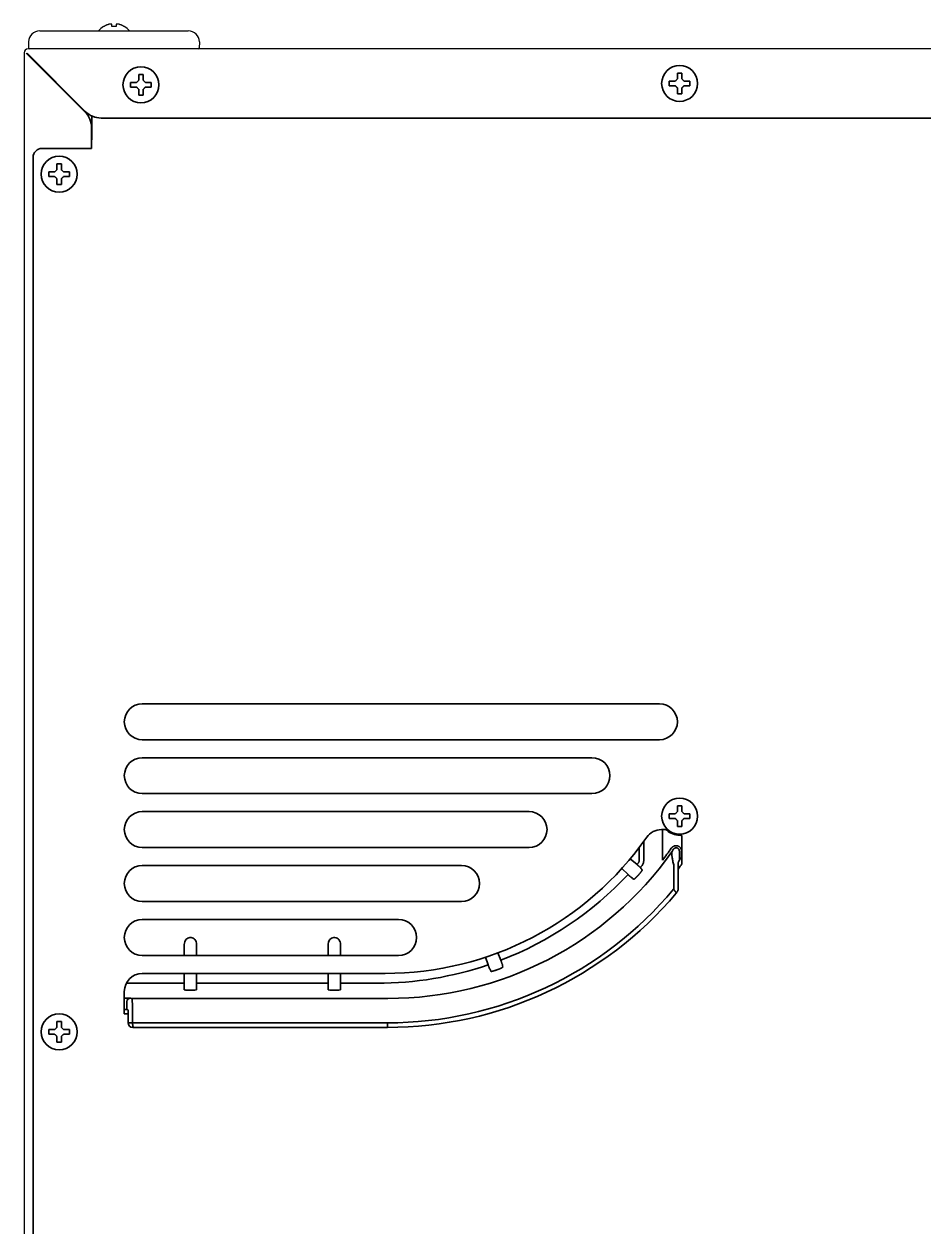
# Model space of a CAD drawing. Header units: millimetres. Extents: x 13025 to 18152, y 3757 to 7714.
# Drawn here: x 13025.5 to 13225.6, y 6281.6 to 6549.2 of the extents above; entities that cross this region are included whole.
import ezdxf

# ---------------------------------------------------------------- set-up
doc = ezdxf.new("R2010")
doc.units = ezdxf.units.MM
doc.header["$LTSCALE"] = 346.5
doc.layers.get('0').update_dxf_attribs({"linetype": 'CONTINUOUS'})
doc.layers.add('1', color=7, linetype='CONTINUOUS', true_color=0xffffff)
doc.layers.add('GEOM', color=7, linetype='CONTINUOUS')

msp = doc.modelspace()

# ---------------------------------------------------------------- linework, layer by layer
at = {"color": 7, "linetype": 'Continuous'}
for p, q in [((13043.16, 6548.64), (13043.16, 6548.68)), ((13044.96, 6548.64), (13044.96, 6549.19)), ((13045.96, 6549.19), (13045.96, 6548.64)), ((13047.76, 6548.68), (13047.76, 6548.64)), ((13026.46, 6545.24), (13026.48, 6543.94)), ((13064.46, 6545.2), (13064.44, 6543.94))]:
    msp.add_line(p, q, dxfattribs=at)
for centre, radius, start, end in [((13045.66, 6544.58), 4.8, 121.3727, 139.1838), ((13045.65, 6544.59), 4.75, 118.9687, 121.5341), ((13045.65, 6544.59), 4.75, 118.0074, 118.9684), ((13045.65, 6544.6), 4.75, 116.6813, 118.0074), ((13045.64, 6544.6), 4.74, 115.5402, 116.6812), ((13045.64, 6544.6), 4.74, 114.5722, 115.5402), ((13045.64, 6544.61), 4.73, 113.3175, 114.5722), ((13045.64, 6544.61), 4.73, 112.5474, 113.3174), ((13045.64, 6544.62), 4.72, 111.0025, 112.5476), ((13045.63, 6544.63), 4.72, 110.5181, 111.0023), ((13045.63, 6544.64), 4.7, 108.4656, 110.5187), ((13045.62, 6544.65), 4.68, 107.3773, 108.465), ((13045.62, 6544.67), 4.67, 106.3949, 107.3772), ((13045.61, 6544.7), 4.64, 104.3176, 106.3964), ((13044.72, 6547.2), 2.01, 95.2585, 97.2741), ((13044.71, 6547.22), 1.98, 94.6009, 95.2558), ((13044.71, 6547.24), 1.97, 93.2167, 94.6016), ((13044.71, 6547.25), 1.96, 92.3765, 93.2159), ((13044.71, 6547.25), 1.95, 91.1545, 92.3767), ((13044.71, 6547.26), 1.95, 89.0741, 91.1541), ((13044.71, 6547.26), 1.95, 88.0037, 89.0738), ((13044.71, 6547.25), 1.96, 86.9771, 88.0037), ((13044.71, 6547.24), 1.97, 85.714, 86.9766), ((13044.71, 6547.23), 1.98, 84.8627, 85.7144), ((13044.71, 6547.2), 2.01, 82.7256, 84.8598), ((13045.46, 6544.88), 3.8, 82.4351, 97.5649), ((13046.22, 6547.2), 2.01, 95.1401, 97.2744), ((13046.21, 6547.23), 1.98, 94.2856, 95.1372), ((13046.21, 6547.24), 1.97, 93.0233, 94.286), ((13046.21, 6547.25), 1.96, 91.9964, 93.0228), ((13046.21, 6547.26), 1.95, 90.9261, 91.9964), ((13046.21, 6547.26), 1.95, 88.8459, 90.9258), ((13046.21, 6547.25), 1.96, 87.6234, 88.8455), ((13046.21, 6547.25), 1.96, 86.7841, 87.6235), ((13046.21, 6547.24), 1.97, 85.3984, 86.7833), ((13046.21, 6547.22), 1.98, 84.7442, 85.3991), ((13046.21, 6547.2), 2.01, 82.7259, 84.7415), ((13045.32, 6544.7), 4.64, 73.6036, 75.6824), ((13045.31, 6544.67), 4.67, 72.6228, 73.6051), ((13045.3, 6544.65), 4.68, 71.535, 72.6227), ((13045.3, 6544.64), 4.7, 69.4813, 71.5344), ((13045.29, 6544.63), 4.72, 68.9977, 69.4819), ((13045.29, 6544.62), 4.72, 67.4524, 68.9975), ((13045.29, 6544.61), 4.73, 66.6826, 67.4526), ((13045.28, 6544.61), 4.73, 65.4278, 66.6825), ((13045.28, 6544.6), 4.74, 64.4598, 65.4278), ((13045.28, 6544.6), 4.74, 63.3188, 64.4598), ((13045.28, 6544.6), 4.75, 61.9926, 63.3187), ((13045.28, 6544.59), 4.75, 61.0316, 61.9926), ((13045.28, 6544.59), 4.75, 58.4659, 61.0313), ((13045.26, 6544.58), 4.8, 40.8162, 58.6273), ((13026.73, 6543.95), 0.25, 181, 270), ((13064.19, 6543.95), 0.25, 270, 359)]:
    msp.add_arc(centre, radius, start, end, dxfattribs=at)
at = {"layer": '1', "color": 7, "linetype": 'Continuous', "lineweight": 35}
for p, q in [((13025.9, 6542.76), (13039, 6529.66)), ((13039.08, 6529.76), (13026.12, 6542.73)), ((13049.16, 6535.7), (13049.16, 6536.2)), ((13049.16, 6535.2), (13049.16, 6535.7)), ((13053.76, 6536.2), (13053.76, 6535.7)), ((13053.76, 6535.7), (13053.76, 6535.2)), ((13168.96, 6536), (13168.96, 6536.5)), ((13168.96, 6535.5), (13168.96, 6536)), ((13173.56, 6536.5), (13173.56, 6536)), ((13173.56, 6536), (13173.56, 6535.5)), ((13040.56, 6528.74), (13040.56, 6523.62)), ((13042.62, 6528.3), (13808.31, 6528.3)), ((13040.46, 6526.13), (13040.46, 6521.54)), ((13027.46, 5769.2), (13027.46, 6519.54)), ((13029.46, 6521.54), (13040.46, 6521.54)), ((13030.96, 6515.8), (13030.96, 6516.3)), ((13035.56, 6516.3), (13035.56, 6515.8)), ((13030.96, 6515.3), (13030.96, 6515.8)), ((13035.56, 6515.8), (13035.56, 6515.3)), ((13051.76, 6398), (13166.76, 6398)), ((13166.76, 6390), (13051.76, 6390)), ((13051.76, 6386), (13151.76, 6386)), ((13151.76, 6378), (13051.76, 6378)), ((13051.76, 6374), (13137.76, 6374)), ((13168.96, 6373), (13168.96, 6373.5)), ((13168.96, 6372.5), (13168.96, 6373)), ((13173.56, 6373.5), (13173.56, 6373)), ((13173.56, 6373), (13173.56, 6372.5)), ((13167.21, 6370), (13168.05, 6370)), ((13167.47, 6370), (13167.47, 6363.2)), ((13163.27, 6367.36), (13163.27, 6363.16)), ((13171.26, 6368.75), (13171.51, 6368.75)), ((13171.76, 6368.5), (13171.76, 6362.68)), ((13137.76, 6366), (13051.76, 6366)), ((13162.28, 6363.16), (13162.28, 6366.02)), ((13171.19, 6363.18), (13171.19, 6365.18)), ((13171.68, 6365.18), (13171.68, 6363.9)), ((13051.76, 6362), (13122.76, 6362)), ((13159.79, 6360), (13158.37, 6361.32)), ((13160.28, 6363.52), (13161.78, 6362.21)), ((13169.93, 6356.75), (13169.93, 6362.18)), ((13170.91, 6361.86), (13170.91, 6356.74)), ((13122.76, 6354), (13051.76, 6354)), ((13051.76, 6350), (13108.76, 6350)), ((13062.34, 6345.96), (13062.59, 6345.96)), ((13094.34, 6345.96), (13094.59, 6345.96)), ((13061.09, 6342), (13061.09, 6344.44)), ((13063.84, 6344.44), (13063.84, 6342)), ((13093.09, 6342), (13093.09, 6344.44)), ((13095.84, 6344.44), (13095.84, 6342)), ((13130.85, 6342.58), (13131.48, 6340.93)), ((13108.76, 6342), (13051.76, 6342)), ((13128.68, 6339.92), (13128.1, 6341.6)), ((13051.76, 6338), (13105.76, 6338)), ((13061.09, 6335.82), (13061.09, 6338)), ((13063.84, 6338), (13063.84, 6335.82)), ((13093.09, 6335.82), (13093.09, 6338)), ((13095.84, 6338), (13095.84, 6335.82)), ((13048.2, 6335.82), (13061.09, 6335.82)), ((13061.09, 6334.82), (13061.09, 6335.82)), ((13061.09, 6334.36), (13061.09, 6334.82)), ((13062.59, 6334.28), (13062.34, 6334.28)), ((13063.84, 6335.82), (13093.09, 6335.82)), ((13063.84, 6335.82), (13063.84, 6334.82)), ((13063.84, 6334.82), (13063.84, 6334.36)), ((13093.09, 6334.82), (13093.09, 6335.82)), ((13093.09, 6334.36), (13093.09, 6334.82)), ((13094.59, 6334.28), (13094.34, 6334.28)), ((13095.84, 6335.82), (13103.98, 6335.82)), ((13095.84, 6335.82), (13095.84, 6334.82)), ((13095.84, 6334.82), (13095.84, 6334.36)), ((13047.76, 6329), (13047.76, 6334)), ((13048.11, 6332.5), (13047.76, 6332.5)), ((13048.34, 6331.74), (13048.34, 6329.98)), ((13049.1, 6332.48), (13049.38, 6332.43)), ((13049.38, 6332.43), (13106.38, 6332.43)), ((13047.76, 6330), (13047.84, 6330)), ((13048.61, 6329), (13047.76, 6329)), ((13048.53, 6329.94), (13048.34, 6329.98)), ((13048.61, 6327), (13048.61, 6329.44)), ((13049.6, 6330.43), (13049.6, 6327)), ((13048.61, 6327), (13048.86, 6327)), ((13049.6, 6327), (13106.26, 6327)), ((13106.26, 6326), (13106.26, 6327)), ((13030.96, 6325), (13030.96, 6325.5)), ((13030.96, 6324.5), (13030.96, 6325)), ((13035.56, 6325.5), (13035.56, 6325)), ((13035.56, 6325), (13035.56, 6324.5)), ((13049.81, 6326), (13049.63, 6326)), ((13049.81, 6326), (13106.26, 6326))]:
    msp.add_line(p, q, dxfattribs=at)
for centre in [(13051.46, 6535.7), (13171.26, 6536), (13033.26, 6515.8), (13171.26, 6373), (13033.26, 6325)]:
    msp.add_circle(centre, 4, dxfattribs=at)
for centre, radius, start, end in [((13035.46, 6526.13), 5, 0, 45), ((13042.62, 6533.3), 5, 225, 270), ((13029.46, 6519.54), 2, 90, 180), ((13051.76, 6394), 4, 90, 270), ((13166.76, 6394), 4, 270, 90), ((13051.76, 6382), 4, 90, 270), ((13151.76, 6382), 4, 270, 90), ((13051.76, 6370), 4, 90, 270), ((13137.76, 6370), 4, 270, 90), ((13167.21, 6366), 4, 90, 145.017), ((13168.05, 6369.5), 0.5, 47.4631, 90), ((13171.26, 6373), 4.25, 227.4631, 270), ((13105.76, 6409), 71, 270, 325.017), ((13171.51, 6368.5), 0.25, 0, 90), ((13051.76, 6358), 4, 90, 270), ((13122.76, 6358), 4, 270, 90), ((13106.76, 6409), 80, 323.306, 324.1083), ((13170.76, 6362.68), 1, 324.1083, 0), ((13106.26, 6410), 83, 270, 320.0899), ((13106.26, 6410), 84, 270, 319.8719), ((13051.76, 6346), 4, 90, 270), ((13108.76, 6346), 4, 270, 90), ((13051.76, 6334), 4, 90, 180)]:
    msp.add_arc(centre, radius, start, end, dxfattribs=at)
for centre, major_axis, ratio, start_param, end_param in [((13106.28, 6409.98), (-54.87, 54.87), 0.99872, 2.356803, 3.30918), ((13106.23, 6410.03), (54.51, -54.51), 0.998783, 0.132802, 0.175187), ((13116.84, 6399.42), (27.28, 75.72), 0.773407, 4.531101, 4.538701), ((13103.89, 6412.37), (54.16, -54.16), 0.998783, 0.071515, 0.076675), ((13103.85, 6412.4), (-55.83, 53.96), 0.998461, 3.195922, 3.20122), ((13116.95, 6399.31), (28.18, 78.14), 0.775614, 4.518671, 4.523671), ((13103.89, 6412.37), (54.16, -54.16), 0.998783, 5.865891, 6.315815), ((13095.59, 6420.04), (-309.54, 193.44), 0.048164, 1.812128, 1.81402), ((13100.5, 6415.78), (-60.21, 57.37), 0.930191, 3.16661, 3.169653), ((13106.12, 6410.12), (-64.46, 54.15), 0.998895, 3.139796, 3.143104), ((13062.34, 6344.44), (0, 1.53), 0.819152, 0, 1.570796), ((13062.59, 6344.44), (0, -1.53), 0.819152, 1.570796, 3.141593), ((13094.34, 6344.44), (0, 1.53), 0.819152, 0, 1.570796), ((13094.59, 6344.44), (0, -1.53), 0.819152, 1.570796, 3.141593), ((13103.89, 6412.37), (54.16, -54.16), 0.998783, 5.498396, 5.826987), ((13104.31, 6412.01), (-29.12, 137.48), 0.101652, 4.134488, 4.139698), ((13102.22, 6414.97), (-164.41, 272.84), 0.052725, 1.821146, 1.823107), ((13100.43, 6415.65), (-45.69, 69.1), 0.930532, 2.915668, 2.91871), ((13062.34, 6334.36), (-1.25, 0), 0.064078, 0, 1.570796), ((13062.59, 6334.36), (-1.25, 0), 0.064078, 1.570796, 3.141593), ((13094.34, 6334.36), (-1.25, 0), 0.064078, 0, 1.570796), ((13094.59, 6334.36), (-1.25, 0), 0.064078, 1.570796, 3.141593), ((13049.11, 6331.73), (-0.763, 0.151), 0.964109, 4.910957, 6.475693), ((13049.38, 6330.43), (0, 2), 0.110204, 4.712389, 6.248279), ((13047.84, 6329.98), (-0.5, 0), 0.034921, 3.316126, 4.712389), ((13048.53, 6329.44), (0, 0.5), 0.176327, 4.712389, 6.248279), ((13049.63, 6327), (-1.02, 0), 0.984808, 0, 1.570796)]:
    msp.add_ellipse(centre, major_axis=major_axis, ratio=ratio, start_param=start_param, end_param=end_param, dxfattribs=at)
for points, knots in [([(13050.96, 6536.7), (13050.96, 6536.81), (13050.96, 6536.93), (13050.96, 6537.15), (13050.96, 6537.26), (13050.96, 6537.48), (13050.96, 6537.58), (13050.96, 6537.74), (13050.96, 6537.79), (13050.96, 6537.9), (13050.96, 6537.95), (13050.96, 6538)], [0, 0, 0, 0, 0.25, 0.25, 0.5, 0.5, 0.75, 0.75, 0.875, 0.875, 1, 1, 1, 1]), ([(13051.96, 6538), (13051.96, 6537.79), (13051.96, 6537.58), (13051.96, 6537.26), (13051.96, 6537.15), (13051.96, 6536.93), (13051.96, 6536.81), (13051.96, 6536.7)], [0, 0, 0, 0, 0.5, 0.5, 0.75, 0.75, 1, 1, 1, 1]), ([(13170.76, 6537), (13170.76, 6537.11), (13170.76, 6537.23), (13170.76, 6537.45), (13170.76, 6537.56), (13170.76, 6537.78), (13170.76, 6537.88), (13170.76, 6538.04), (13170.76, 6538.09), (13170.76, 6538.2), (13170.76, 6538.25), (13170.76, 6538.3)], [0, 0, 0, 0, 0.25, 0.25, 0.5, 0.5, 0.75, 0.75, 0.875, 0.875, 1, 1, 1, 1]), ([(13171.76, 6538.3), (13171.76, 6538.09), (13171.76, 6537.88), (13171.76, 6537.56), (13171.76, 6537.45), (13171.76, 6537.23), (13171.76, 6537.11), (13171.76, 6537)], [0, 0, 0, 0, 0.5, 0.5, 0.75, 0.75, 1, 1, 1, 1]), ([(13049.16, 6536.2), (13049.36, 6536.2), (13049.57, 6536.2), (13049.9, 6536.2), (13050.01, 6536.2), (13050.23, 6536.2), (13050.35, 6536.2), (13050.46, 6536.2)], [0, 0, 0, 0, 0.5, 0.5, 0.75, 0.75, 1, 1, 1, 1]), ([(13050.46, 6535.2), (13050.35, 6535.2), (13050.23, 6535.2), (13050.01, 6535.2), (13049.9, 6535.2), (13049.68, 6535.2), (13049.58, 6535.2), (13049.42, 6535.2), (13049.37, 6535.2), (13049.26, 6535.2), (13049.21, 6535.2), (13049.16, 6535.2)], [0, 0, 0, 0, 0.25, 0.25, 0.5, 0.5, 0.75, 0.75, 0.875, 0.875, 1, 1, 1, 1]), ([(13052.46, 6536.2), (13052.58, 6536.2), (13052.69, 6536.2), (13052.91, 6536.2), (13053.02, 6536.2), (13053.24, 6536.2), (13053.35, 6536.2), (13053.51, 6536.2), (13053.56, 6536.2), (13053.66, 6536.2), (13053.71, 6536.2), (13053.76, 6536.2)], [0, 0, 0, 0, 0.25, 0.25, 0.5, 0.5, 0.75, 0.75, 0.875, 0.875, 1, 1, 1, 1]), ([(13053.76, 6535.2), (13053.56, 6535.2), (13053.35, 6535.2), (13053.02, 6535.2), (13052.91, 6535.2), (13052.69, 6535.2), (13052.58, 6535.2), (13052.46, 6535.2)], [0, 0, 0, 0, 0.5, 0.5, 0.75, 0.75, 1, 1, 1, 1]), ([(13168.96, 6536.5), (13169.16, 6536.5), (13169.37, 6536.5), (13169.7, 6536.5), (13169.81, 6536.5), (13170.03, 6536.5), (13170.15, 6536.5), (13170.26, 6536.5)], [0, 0, 0, 0, 0.5, 0.5, 0.75, 0.75, 1, 1, 1, 1]), ([(13170.26, 6535.5), (13170.15, 6535.5), (13170.03, 6535.5), (13169.81, 6535.5), (13169.7, 6535.5), (13169.48, 6535.5), (13169.38, 6535.5), (13169.22, 6535.5), (13169.17, 6535.5), (13169.06, 6535.5), (13169.01, 6535.5), (13168.96, 6535.5)], [0, 0, 0, 0, 0.25, 0.25, 0.5, 0.5, 0.75, 0.75, 0.875, 0.875, 1, 1, 1, 1]), ([(13170.76, 6533.7), (13170.76, 6533.9), (13170.76, 6534.11), (13170.76, 6534.43), (13170.76, 6534.55), (13170.76, 6534.77), (13170.76, 6534.88), (13170.76, 6535)], [0, 0, 0, 0, 0.5, 0.5, 0.75, 0.75, 1, 1, 1, 1]), ([(13171.76, 6535), (13171.76, 6534.88), (13171.76, 6534.77), (13171.76, 6534.55), (13171.76, 6534.44), (13171.76, 6534.22), (13171.76, 6534.11), (13171.76, 6533.95), (13171.76, 6533.9), (13171.76, 6533.8), (13171.76, 6533.75), (13171.76, 6533.7)], [0, 0, 0, 0, 0.25, 0.25, 0.5, 0.5, 0.75, 0.75, 0.875, 0.875, 1, 1, 1, 1]), ([(13172.26, 6536.5), (13172.38, 6536.5), (13172.49, 6536.5), (13172.71, 6536.5), (13172.82, 6536.5), (13173.04, 6536.5), (13173.15, 6536.5), (13173.31, 6536.5), (13173.36, 6536.5), (13173.46, 6536.5), (13173.51, 6536.5), (13173.56, 6536.5)], [0, 0, 0, 0, 0.25, 0.25, 0.5, 0.5, 0.75, 0.75, 0.875, 0.875, 1, 1, 1, 1]), ([(13173.56, 6535.5), (13173.36, 6535.5), (13173.15, 6535.5), (13172.82, 6535.5), (13172.71, 6535.5), (13172.49, 6535.5), (13172.38, 6535.5), (13172.26, 6535.5)], [0, 0, 0, 0, 0.5, 0.5, 0.75, 0.75, 1, 1, 1, 1]), ([(13050.96, 6533.4), (13050.96, 6533.6), (13050.96, 6533.81), (13050.96, 6534.13), (13050.96, 6534.25), (13050.96, 6534.47), (13050.96, 6534.58), (13050.96, 6534.7)], [0, 0, 0, 0, 0.5, 0.5, 0.75, 0.75, 1, 1, 1, 1]), ([(13051.96, 6534.7), (13051.96, 6534.58), (13051.96, 6534.47), (13051.96, 6534.25), (13051.96, 6534.14), (13051.96, 6533.92), (13051.96, 6533.81), (13051.96, 6533.65), (13051.96, 6533.6), (13051.96, 6533.5), (13051.96, 6533.45), (13051.96, 6533.4)], [0, 0, 0, 0, 0.25, 0.25, 0.5, 0.5, 0.75, 0.75, 0.875, 0.875, 1, 1, 1, 1]), ([(13040.46, 6523.33), (13040.47, 6523.34), (13040.48, 6523.35), (13040.49, 6523.38), (13040.5, 6523.4), (13040.53, 6523.45), (13040.54, 6523.49), (13040.55, 6523.53), (13040.55, 6523.54), (13040.56, 6523.56), (13040.56, 6523.56), (13040.56, 6523.59), (13040.56, 6523.6), (13040.56, 6523.62)], [0, 0, 0, 0, 0.119483, 0.119483, 0.295586, 0.295586, 0.647793, 0.647793, 0.735845, 0.735845, 0.823897, 0.823897, 1, 1, 1, 1]), ([(13030.96, 6516.3), (13031.16, 6516.3), (13031.37, 6516.3), (13031.7, 6516.3), (13031.81, 6516.3), (13032.03, 6516.3), (13032.15, 6516.3), (13032.26, 6516.3)], [0, 0, 0, 0, 0.5, 0.5, 0.75, 0.75, 1, 1, 1, 1]), ([(13032.76, 6516.8), (13032.76, 6516.91), (13032.76, 6517.03), (13032.76, 6517.25), (13032.76, 6517.36), (13032.76, 6517.58), (13032.76, 6517.68), (13032.76, 6517.84), (13032.76, 6517.89), (13032.76, 6518), (13032.76, 6518.05), (13032.76, 6518.1)], [0, 0, 0, 0, 0.25, 0.25, 0.5, 0.5, 0.75, 0.75, 0.875, 0.875, 1, 1, 1, 1]), ([(13033.76, 6518.1), (13033.76, 6517.89), (13033.76, 6517.68), (13033.76, 6517.36), (13033.76, 6517.25), (13033.76, 6517.03), (13033.76, 6516.91), (13033.76, 6516.8)], [0, 0, 0, 0, 0.5, 0.5, 0.75, 0.75, 1, 1, 1, 1]), ([(13034.26, 6516.3), (13034.38, 6516.3), (13034.49, 6516.3), (13034.71, 6516.3), (13034.82, 6516.3), (13035.04, 6516.3), (13035.15, 6516.3), (13035.31, 6516.3), (13035.36, 6516.3), (13035.46, 6516.3), (13035.51, 6516.3), (13035.56, 6516.3)], [0, 0, 0, 0, 0.25, 0.25, 0.5, 0.5, 0.75, 0.75, 0.875, 0.875, 1, 1, 1, 1]), ([(13032.26, 6515.3), (13032.15, 6515.3), (13032.03, 6515.3), (13031.81, 6515.3), (13031.7, 6515.3), (13031.48, 6515.3), (13031.38, 6515.3), (13031.22, 6515.3), (13031.17, 6515.3), (13031.06, 6515.3), (13031.01, 6515.3), (13030.96, 6515.3)], [0, 0, 0, 0, 0.25, 0.25, 0.5, 0.5, 0.75, 0.75, 0.875, 0.875, 1, 1, 1, 1]), ([(13032.76, 6513.5), (13032.76, 6513.7), (13032.76, 6513.91), (13032.76, 6514.23), (13032.76, 6514.35), (13032.76, 6514.57), (13032.76, 6514.68), (13032.76, 6514.8)], [0, 0, 0, 0, 0.5, 0.5, 0.75, 0.75, 1, 1, 1, 1]), ([(13033.76, 6514.8), (13033.76, 6514.68), (13033.76, 6514.57), (13033.76, 6514.35), (13033.76, 6514.24), (13033.76, 6514.02), (13033.76, 6513.91), (13033.76, 6513.75), (13033.76, 6513.7), (13033.76, 6513.6), (13033.76, 6513.55), (13033.76, 6513.5)], [0, 0, 0, 0, 0.25, 0.25, 0.5, 0.5, 0.75, 0.75, 0.875, 0.875, 1, 1, 1, 1]), ([(13035.56, 6515.3), (13035.36, 6515.3), (13035.15, 6515.3), (13034.82, 6515.3), (13034.71, 6515.3), (13034.49, 6515.3), (13034.38, 6515.3), (13034.26, 6515.3)], [0, 0, 0, 0, 0.5, 0.5, 0.75, 0.75, 1, 1, 1, 1]), ([(13170.76, 6374), (13170.76, 6374.11), (13170.76, 6374.23), (13170.76, 6374.45), (13170.76, 6374.56), (13170.76, 6374.78), (13170.76, 6374.88), (13170.76, 6375.04), (13170.76, 6375.09), (13170.76, 6375.2), (13170.76, 6375.25), (13170.76, 6375.3)], [0, 0, 0, 0, 0.25, 0.25, 0.5, 0.5, 0.75, 0.75, 0.875, 0.875, 1, 1, 1, 1]), ([(13171.76, 6375.3), (13171.76, 6375.09), (13171.76, 6374.88), (13171.76, 6374.56), (13171.76, 6374.45), (13171.76, 6374.23), (13171.76, 6374.11), (13171.76, 6374)], [0, 0, 0, 0, 0.5, 0.5, 0.75, 0.75, 1, 1, 1, 1]), ([(13168.96, 6373.5), (13169.16, 6373.5), (13169.37, 6373.5), (13169.7, 6373.5), (13169.81, 6373.5), (13170.03, 6373.5), (13170.15, 6373.5), (13170.26, 6373.5)], [0, 0, 0, 0, 0.5, 0.5, 0.75, 0.75, 1, 1, 1, 1]), ([(13170.26, 6372.5), (13170.15, 6372.5), (13170.03, 6372.5), (13169.81, 6372.5), (13169.7, 6372.5), (13169.48, 6372.5), (13169.38, 6372.5), (13169.22, 6372.5), (13169.17, 6372.5), (13169.06, 6372.5), (13169.01, 6372.5), (13168.96, 6372.5)], [0, 0, 0, 0, 0.25, 0.25, 0.5, 0.5, 0.75, 0.75, 0.875, 0.875, 1, 1, 1, 1]), ([(13170.76, 6370.7), (13170.76, 6370.9), (13170.76, 6371.11), (13170.76, 6371.43), (13170.76, 6371.55), (13170.76, 6371.77), (13170.76, 6371.88), (13170.76, 6372)], [0, 0, 0, 0, 0.5, 0.5, 0.75, 0.75, 1, 1, 1, 1]), ([(13171.76, 6372), (13171.76, 6371.88), (13171.76, 6371.77), (13171.76, 6371.55), (13171.76, 6371.44), (13171.76, 6371.22), (13171.76, 6371.11), (13171.76, 6370.95), (13171.76, 6370.9), (13171.76, 6370.8), (13171.76, 6370.75), (13171.76, 6370.7)], [0, 0, 0, 0, 0.25, 0.25, 0.5, 0.5, 0.75, 0.75, 0.875, 0.875, 1, 1, 1, 1]), ([(13172.26, 6373.5), (13172.38, 6373.5), (13172.49, 6373.5), (13172.71, 6373.5), (13172.82, 6373.5), (13173.04, 6373.5), (13173.15, 6373.5), (13173.31, 6373.5), (13173.36, 6373.5), (13173.46, 6373.5), (13173.51, 6373.5), (13173.56, 6373.5)], [0, 0, 0, 0, 0.25, 0.25, 0.5, 0.5, 0.75, 0.75, 0.875, 0.875, 1, 1, 1, 1]), ([(13173.56, 6372.5), (13173.36, 6372.5), (13173.15, 6372.5), (13172.82, 6372.5), (13172.71, 6372.5), (13172.49, 6372.5), (13172.38, 6372.5), (13172.26, 6372.5)], [0, 0, 0, 0, 0.5, 0.5, 0.75, 0.75, 1, 1, 1, 1]), ([(13169.4, 6365.84), (13169.42, 6365.87), (13169.44, 6365.89), (13169.48, 6365.95), (13169.5, 6365.97), (13169.57, 6366.04), (13169.62, 6366.09), (13169.72, 6366.17), (13169.78, 6366.21), (13169.87, 6366.26), (13169.9, 6366.28), (13169.96, 6366.31), (13170.02, 6366.33), (13170.08, 6366.36), (13170.14, 6366.38), (13170.18, 6366.38), (13170.27, 6366.41), (13170.34, 6366.42), (13170.44, 6366.42), (13170.47, 6366.42), (13170.52, 6366.42), (13170.54, 6366.42), (13170.57, 6366.42), (13170.59, 6366.42), (13170.67, 6366.41), (13170.74, 6366.4), (13170.83, 6366.37), (13170.87, 6366.36), (13170.91, 6366.34), (13170.93, 6366.34), (13170.96, 6366.32), (13170.97, 6366.32), (13171.05, 6366.28), (13171.11, 6366.25), (13171.19, 6366.19), (13171.22, 6366.17), (13171.25, 6366.14), (13171.27, 6366.13), (13171.29, 6366.11), (13171.3, 6366.09), (13171.36, 6366.03), (13171.41, 6365.98), (13171.46, 6365.9), (13171.48, 6365.87), (13171.51, 6365.83), (13171.52, 6365.82), (13171.53, 6365.79), (13171.54, 6365.77), (13171.58, 6365.7), (13171.6, 6365.64), (13171.63, 6365.54), (13171.64, 6365.51), (13171.66, 6365.44), (13171.66, 6365.41), (13171.68, 6365.31), (13171.68, 6365.24), (13171.68, 6365.18)], [0, 0, 0, 0, 0.03125, 0.03125, 0.0625, 0.0625, 0.125, 0.125, 0.1875, 0.1875, 0.21875, 0.21875, 0.25, 0.28125, 0.28125, 0.3125, 0.3125, 0.375, 0.375, 0.40625, 0.40625, 0.421875, 0.421875, 0.4375, 0.4375, 0.5, 0.5, 0.53125, 0.53125, 0.546875, 0.546875, 0.5625, 0.5625, 0.625, 0.625, 0.65625, 0.65625, 0.671875, 0.671875, 0.6875, 0.6875, 0.75, 0.75, 0.78125, 0.78125, 0.796875, 0.796875, 0.8125, 0.8125, 0.875, 0.875, 0.90625, 0.90625, 0.9375, 0.9375, 1, 1, 1, 1]), ([(13169.93, 6362.18), (13169.89, 6362.33), (13169.86, 6362.48), (13169.79, 6362.78), (13169.76, 6362.92), (13169.73, 6363.11), (13169.72, 6363.14), (13169.7, 6363.22), (13169.7, 6363.25), (13169.68, 6363.36), (13169.66, 6363.43), (13169.63, 6363.64), (13169.61, 6363.78), (13169.58, 6363.97), (13169.57, 6364.03), (13169.55, 6364.13), (13169.55, 6364.16), (13169.54, 6364.22), (13169.54, 6364.25), (13169.53, 6364.34), (13169.52, 6364.39), (13169.51, 6364.5), (13169.51, 6364.55), (13169.5, 6364.65), (13169.5, 6364.7), (13169.5, 6364.75), (13169.5, 6364.76), (13169.5, 6364.78), (13169.5, 6364.79), (13169.5, 6364.82), (13169.5, 6364.84), (13169.5, 6364.89), (13169.51, 6364.92), (13169.51, 6364.98), (13169.52, 6365), (13169.53, 6365.02)], [0, 0, 0, 0, 0.125, 0.125, 0.25, 0.25, 0.28125, 0.28125, 0.3125, 0.3125, 0.375, 0.375, 0.5, 0.5, 0.5625, 0.5625, 0.59375, 0.59375, 0.625, 0.625, 0.6875, 0.6875, 0.75, 0.75, 0.8125, 0.8125, 0.828125, 0.828125, 0.84375, 0.84375, 0.875, 0.875, 0.9375, 0.9375, 1, 1, 1, 1]), ([(13171.19, 6365.18), (13171.19, 6365.22), (13171.19, 6365.26), (13171.18, 6365.32), (13171.18, 6365.34), (13171.17, 6365.38), (13171.17, 6365.4), (13171.15, 6365.46), (13171.14, 6365.5), (13171.12, 6365.55), (13171.11, 6365.56), (13171.1, 6365.58), (13171.09, 6365.61), (13171.07, 6365.63), (13171.04, 6365.68), (13171.01, 6365.72), (13170.97, 6365.76), (13170.96, 6365.78), (13170.92, 6365.8), (13170.89, 6365.83), (13170.86, 6365.85), (13170.82, 6365.87), (13170.8, 6365.88), (13170.74, 6365.91), (13170.7, 6365.92), (13170.62, 6365.94), (13170.58, 6365.95), (13170.5, 6365.95), (13170.46, 6365.95), (13170.37, 6365.94), (13170.33, 6365.93), (13170.27, 6365.91), (13170.25, 6365.9), (13170.22, 6365.89), (13170.18, 6365.87), (13170.14, 6365.85), (13170.1, 6365.83), (13170.09, 6365.82), (13170.04, 6365.79), (13170, 6365.76), (13169.94, 6365.71), (13169.91, 6365.68), (13169.87, 6365.64), (13169.86, 6365.62), (13169.83, 6365.59), (13169.82, 6365.57), (13169.81, 6365.55)], [0, 0, 0, 0, 0.0625, 0.0625, 0.09375, 0.09375, 0.125, 0.125, 0.1875, 0.1875, 0.203125, 0.203125, 0.21875, 0.25, 0.25, 0.3125, 0.3125, 0.34375, 0.34375, 0.375, 0.40625, 0.40625, 0.4375, 0.4375, 0.5, 0.5, 0.5625, 0.5625, 0.625, 0.625, 0.6875, 0.6875, 0.71875, 0.71875, 0.75, 0.78125, 0.78125, 0.8125, 0.8125, 0.875, 0.875, 0.9375, 0.9375, 0.96875, 0.96875, 1, 1, 1, 1]), ([(13171.68, 6363.9), (13171.66, 6363.87), (13171.61, 6363.8), (13171.56, 6363.73), (13171.51, 6363.66), (13171.49, 6363.63), (13171.45, 6363.58), (13171.44, 6363.56), (13171.42, 6363.53), (13171.41, 6363.51), (13171.37, 6363.46), (13171.35, 6363.43), (13171.32, 6363.38), (13171.31, 6363.37), (13171.29, 6363.34), (13171.28, 6363.32), (13171.25, 6363.28), (13171.24, 6363.26), (13171.22, 6363.22), (13171.21, 6363.21), (13171.2, 6363.19), (13171.19, 6363.19), (13171.19, 6363.18)], [0, 0, 0, 0, 0.125, 0.25, 0.25, 0.375, 0.375, 0.4375, 0.4375, 0.5, 0.5, 0.625, 0.625, 0.6875, 0.6875, 0.75, 0.75, 0.875, 0.875, 0.9375, 0.9375, 1, 1, 1, 1]), ([(13161.78, 6362.21), (13161.8, 6362.19), (13161.83, 6362.17), (13161.87, 6362.13), (13161.9, 6362.11), (13161.97, 6362.05), (13162.01, 6362.01), (13162.08, 6361.95), (13162.1, 6361.93), (13162.14, 6361.89), (13162.16, 6361.87), (13162.22, 6361.82), (13162.26, 6361.79), (13162.33, 6361.73), (13162.36, 6361.7), (13162.4, 6361.66), (13162.42, 6361.65), (13162.44, 6361.63), (13162.45, 6361.62), (13162.48, 6361.59), (13162.49, 6361.58), (13162.51, 6361.56), (13162.52, 6361.56), (13162.52, 6361.55), (13162.52, 6361.55), (13162.53, 6361.55)], [0, 0, 0, 0, 0.0625, 0.0625, 0.125, 0.125, 0.25, 0.25, 0.3125, 0.3125, 0.375, 0.375, 0.5, 0.5, 0.625, 0.625, 0.6875, 0.6875, 0.75, 0.75, 0.875, 0.875, 0.9375, 0.9375, 1, 1, 1, 1]), ([(13162.04, 6362.51), (13162.05, 6362.53), (13162.07, 6362.56), (13162.11, 6362.61), (13162.12, 6362.63), (13162.17, 6362.71), (13162.19, 6362.76), (13162.23, 6362.87), (13162.27, 6362.98), (13162.28, 6363.1), (13162.28, 6363.16)], [0, 0, 0, 0, 0.125, 0.125, 0.25, 0.25, 0.5, 0.5, 0.75, 1, 1, 1, 1]), ([(13162.93, 6361.02), (13162.93, 6361.01), (13162.94, 6361), (13162.93, 6360.98), (13162.92, 6360.96), (13162.91, 6360.94), (13162.9, 6360.92), (13162.89, 6360.9), (13162.88, 6360.89), (13162.86, 6360.85), (13162.84, 6360.81), (13162.8, 6360.77), (13162.8, 6360.76), (13162.78, 6360.74), (13162.78, 6360.73), (13162.75, 6360.69), (13162.74, 6360.67), (13162.7, 6360.62), (13162.68, 6360.6), (13162.65, 6360.55), (13162.64, 6360.54), (13162.61, 6360.51), (13162.6, 6360.49), (13162.58, 6360.46), (13162.56, 6360.45), (13162.54, 6360.41), (13162.52, 6360.39), (13162.48, 6360.34), (13162.45, 6360.3), (13162.4, 6360.24), (13162.38, 6360.22), (13162.34, 6360.18), (13162.3, 6360.14), (13162.27, 6360.09), (13162.23, 6360.05), (13162.21, 6360.02), (13162.19, 6360)], [0, 0, 0, 0, 0.125, 0.125, 0.25, 0.25, 0.3125, 0.3125, 0.375, 0.375, 0.5, 0.5, 0.53125, 0.53125, 0.5625, 0.5625, 0.625, 0.625, 0.6875, 0.6875, 0.71875, 0.71875, 0.75, 0.75, 0.78125, 0.78125, 0.8125, 0.8125, 0.875, 0.875, 0.90625, 0.90625, 0.9375, 0.96875, 0.96875, 1, 1, 1, 1]), ([(13163.27, 6363.16), (13163.27, 6363.13), (13163.27, 6363.1), (13163.27, 6363.04), (13163.27, 6363.01), (13163.26, 6362.93), (13163.25, 6362.87), (13163.22, 6362.69), (13163.19, 6362.58), (13163.11, 6362.36), (13163.01, 6362.14), (13162.87, 6361.95), (13162.79, 6361.86)], [0, 0, 0, 0, 0.0625, 0.0625, 0.125, 0.125, 0.25, 0.25, 0.5, 0.5, 0.75, 1, 1, 1, 1]), ([(13170.91, 6361.86), (13170.91, 6361.91), (13170.91, 6361.95), (13170.91, 6362.05), (13170.91, 6362.09), (13170.92, 6362.19), (13170.92, 6362.23), (13170.92, 6362.3), (13170.92, 6362.32), (13170.93, 6362.37), (13170.93, 6362.39), (13170.93, 6362.45), (13170.94, 6362.49), (13170.94, 6362.56), (13170.94, 6362.58), (13170.95, 6362.61), (13170.95, 6362.63), (13170.96, 6362.67), (13170.96, 6362.69), (13170.96, 6362.71), (13170.97, 6362.72), (13170.97, 6362.73), (13170.97, 6362.74), (13170.98, 6362.76), (13170.98, 6362.78), (13170.99, 6362.8), (13170.99, 6362.81), (13170.99, 6362.82)], [0, 0, 0, 0, 0.125, 0.125, 0.25, 0.25, 0.375, 0.375, 0.4375, 0.4375, 0.5, 0.5, 0.625, 0.625, 0.6875, 0.6875, 0.75, 0.75, 0.8125, 0.8125, 0.84375, 0.84375, 0.875, 0.875, 0.9375, 0.9375, 1, 1, 1, 1]), ([(13160.52, 6359.33), (13160.52, 6359.33), (13160.52, 6359.33), (13160.51, 6359.34), (13160.51, 6359.34), (13160.49, 6359.36), (13160.48, 6359.37), (13160.45, 6359.4), (13160.44, 6359.41), (13160.41, 6359.43), (13160.4, 6359.44), (13160.36, 6359.48), (13160.33, 6359.5), (13160.26, 6359.57), (13160.22, 6359.6), (13160.17, 6359.64), (13160.16, 6359.65), (13160.14, 6359.67), (13160.11, 6359.7), (13160.06, 6359.75), (13160.02, 6359.79), (13159.98, 6359.82), (13159.97, 6359.83), (13159.95, 6359.85), (13159.94, 6359.86), (13159.88, 6359.92), (13159.83, 6359.96), (13159.79, 6360)], [0, 0, 0, 0, 0.0625, 0.0625, 0.125, 0.125, 0.25, 0.25, 0.3125, 0.3125, 0.375, 0.375, 0.5, 0.5, 0.625, 0.625, 0.65625, 0.65625, 0.6875, 0.75, 0.8125, 0.8125, 0.84375, 0.84375, 0.875, 0.875, 1, 1, 1, 1]), ([(13162.03, 6359.83), (13162.02, 6359.82), (13162.01, 6359.8), (13161.99, 6359.78), (13161.98, 6359.77), (13161.95, 6359.74), (13161.93, 6359.72), (13161.89, 6359.67), (13161.87, 6359.65), (13161.84, 6359.62), (13161.83, 6359.61), (13161.81, 6359.59), (13161.78, 6359.56), (13161.76, 6359.54), (13161.73, 6359.51), (13161.72, 6359.5), (13161.71, 6359.48), (13161.7, 6359.47), (13161.66, 6359.43), (13161.62, 6359.4), (13161.57, 6359.35), (13161.54, 6359.32), (13161.5, 6359.28), (13161.49, 6359.27), (13161.47, 6359.25), (13161.45, 6359.24), (13161.42, 6359.21), (13161.4, 6359.19), (13161.36, 6359.15), (13161.34, 6359.14), (13161.29, 6359.09), (13161.26, 6359.07), (13161.23, 6359.05), (13161.22, 6359.04), (13161.21, 6359.03), (13161.2, 6359.03), (13161.19, 6359.02), (13161.18, 6359.01), (13161.15, 6358.99), (13161.13, 6358.98), (13161.11, 6358.98), (13161.1, 6358.98), (13161.1, 6358.98)], [0, 0, 0, 0, 0.015625, 0.015625, 0.03125, 0.03125, 0.0625, 0.0625, 0.09375, 0.09375, 0.109375, 0.109375, 0.125, 0.15625, 0.15625, 0.171875, 0.171875, 0.1875, 0.1875, 0.25, 0.25, 0.3125, 0.3125, 0.34375, 0.34375, 0.375, 0.375, 0.4375, 0.4375, 0.5, 0.5, 0.625, 0.625, 0.65625, 0.65625, 0.6875, 0.6875, 0.75, 0.75, 0.875, 0.875, 1, 1, 1, 1]), ([(13170.38, 6356.11), (13170.37, 6356.12), (13170.36, 6356.13), (13170.34, 6356.15), (13170.32, 6356.18), (13170.3, 6356.21), (13170.26, 6356.26), (13170.24, 6356.29), (13170.21, 6356.34), (13170.17, 6356.39), (13170.13, 6356.45), (13170.1, 6356.49), (13170.09, 6356.51), (13170.07, 6356.53), (13170.06, 6356.55), (13170.01, 6356.62), (13169.97, 6356.68), (13169.93, 6356.75)], [0, 0, 0, 0, 0.0625, 0.0625, 0.125, 0.25, 0.25, 0.375, 0.375, 0.5, 0.625, 0.625, 0.6875, 0.6875, 0.75, 0.75, 1, 1, 1, 1]), ([(13170.48, 6355.85), (13170.49, 6355.86), (13170.49, 6355.87), (13170.49, 6355.9), (13170.48, 6355.92), (13170.46, 6355.96), (13170.45, 6355.99), (13170.42, 6356.04), (13170.4, 6356.07), (13170.38, 6356.11)], [0, 0, 0, 0, 0.25, 0.25, 0.5, 0.5, 0.75, 0.75, 1, 1, 1, 1]), ([(13170.91, 6356.74), (13170.91, 6356.68), (13170.9, 6356.62), (13170.89, 6356.53), (13170.88, 6356.5), (13170.87, 6356.45), (13170.86, 6356.44), (13170.86, 6356.41), (13170.85, 6356.4), (13170.82, 6356.32), (13170.77, 6356.21), (13170.7, 6356.11), (13170.66, 6356.06)], [0, 0, 0, 0, 0.25, 0.25, 0.375, 0.375, 0.4375, 0.4375, 0.5, 0.5, 0.75, 1, 1, 1, 1]), ([(13129.02, 6338.98), (13129.01, 6338.98), (13129.01, 6338.98), (13129.01, 6338.99), (13129.01, 6338.99), (13129, 6339.01), (13128.99, 6339.03), (13128.98, 6339.07), (13128.97, 6339.08), (13128.96, 6339.11), (13128.96, 6339.13), (13128.94, 6339.18), (13128.93, 6339.22), (13128.89, 6339.31), (13128.88, 6339.35), (13128.86, 6339.42), (13128.85, 6339.43), (13128.84, 6339.46), (13128.83, 6339.5), (13128.8, 6339.56), (13128.78, 6339.62), (13128.77, 6339.66), (13128.76, 6339.68), (13128.75, 6339.71), (13128.75, 6339.72), (13128.72, 6339.8), (13128.7, 6339.86), (13128.68, 6339.92)], [0, 0, 0, 0, 0.0625, 0.0625, 0.125, 0.125, 0.25, 0.25, 0.3125, 0.3125, 0.375, 0.375, 0.5, 0.5, 0.625, 0.625, 0.65625, 0.65625, 0.6875, 0.75, 0.8125, 0.8125, 0.84375, 0.84375, 0.875, 0.875, 1, 1, 1, 1]), ([(13131.48, 6340.93), (13131.49, 6340.9), (13131.5, 6340.87), (13131.53, 6340.81), (13131.54, 6340.78), (13131.57, 6340.7), (13131.59, 6340.64), (13131.62, 6340.56), (13131.63, 6340.53), (13131.65, 6340.48), (13131.66, 6340.45), (13131.69, 6340.38), (13131.71, 6340.33), (13131.74, 6340.24), (13131.75, 6340.2), (13131.77, 6340.16), (13131.77, 6340.15), (13131.78, 6340.14), (13131.79, 6340.11), (13131.8, 6340.08), (13131.81, 6340.06), (13131.81, 6340.04), (13131.82, 6340.04), (13131.82, 6340.03), (13131.82, 6340.03), (13131.83, 6340.01), (13131.83, 6340), (13131.83, 6340)], [0, 0, 0, 0, 0.0625, 0.0625, 0.125, 0.125, 0.25, 0.25, 0.3125, 0.3125, 0.375, 0.375, 0.5, 0.5, 0.625, 0.625, 0.65625, 0.65625, 0.6875, 0.75, 0.8125, 0.8125, 0.84375, 0.84375, 0.875, 0.875, 1, 1, 1, 1]), ([(13130.55, 6338.78), (13130.53, 6338.77), (13130.5, 6338.76), (13130.44, 6338.74), (13130.39, 6338.72), (13130.33, 6338.7), (13130.29, 6338.69), (13130.28, 6338.68), (13130.25, 6338.67), (13130.22, 6338.66), (13130.18, 6338.65), (13130.13, 6338.63), (13130.11, 6338.63), (13130.04, 6338.61), (13130, 6338.59), (13129.92, 6338.57), (13129.89, 6338.56), (13129.82, 6338.54), (13129.79, 6338.53), (13129.73, 6338.52), (13129.7, 6338.51), (13129.65, 6338.5), (13129.63, 6338.49), (13129.56, 6338.48), (13129.52, 6338.47), (13129.47, 6338.46), (13129.46, 6338.46), (13129.43, 6338.46), (13129.42, 6338.45), (13129.39, 6338.45), (13129.37, 6338.45), (13129.34, 6338.45), (13129.34, 6338.46), (13129.33, 6338.46)], [0, 0, 0, 0, 0.03125, 0.03125, 0.0625, 0.09375, 0.09375, 0.109375, 0.109375, 0.125, 0.15625, 0.15625, 0.1875, 0.1875, 0.25, 0.25, 0.3125, 0.3125, 0.375, 0.375, 0.4375, 0.4375, 0.5, 0.5, 0.625, 0.625, 0.6875, 0.6875, 0.75, 0.75, 0.875, 0.875, 1, 1, 1, 1]), ([(13131.92, 6339.39), (13131.92, 6339.38), (13131.91, 6339.37), (13131.9, 6339.36), (13131.88, 6339.35), (13131.86, 6339.33), (13131.85, 6339.32), (13131.82, 6339.31), (13131.81, 6339.3), (13131.77, 6339.28), (13131.73, 6339.26), (13131.68, 6339.23), (13131.67, 6339.23), (13131.65, 6339.22), (13131.64, 6339.21), (13131.6, 6339.19), (13131.58, 6339.18), (13131.52, 6339.15), (13131.49, 6339.14), (13131.43, 6339.11), (13131.39, 6339.1), (13131.34, 6339.07), (13131.32, 6339.07), (13131.28, 6339.05), (13131.26, 6339.04), (13131.19, 6339.01), (13131.15, 6339), (13131.07, 6338.97), (13131.05, 6338.96), (13130.99, 6338.94), (13130.94, 6338.92), (13130.89, 6338.9), (13130.83, 6338.88), (13130.8, 6338.87), (13130.78, 6338.86)], [0, 0, 0, 0, 0.125, 0.125, 0.25, 0.25, 0.3125, 0.3125, 0.375, 0.375, 0.5, 0.5, 0.53125, 0.53125, 0.5625, 0.5625, 0.625, 0.625, 0.6875, 0.6875, 0.75, 0.75, 0.78125, 0.78125, 0.8125, 0.8125, 0.875, 0.875, 0.90625, 0.90625, 0.9375, 0.96875, 0.96875, 1, 1, 1, 1]), ([(13048.11, 6332.5), (13048.15, 6332.5), (13048.2, 6332.5), (13048.29, 6332.5), (13048.34, 6332.5), (13048.41, 6332.5), (13048.43, 6332.5), (13048.47, 6332.5), (13048.5, 6332.5), (13048.56, 6332.49), (13048.6, 6332.49), (13048.68, 6332.49), (13048.72, 6332.49), (13048.8, 6332.49), (13048.84, 6332.49), (13048.92, 6332.49), (13048.96, 6332.49), (13049.01, 6332.48), (13049.04, 6332.48), (13049.07, 6332.48), (13049.09, 6332.48), (13049.1, 6332.48), (13049.1, 6332.48)], [0, 0, 0, 0, 0.125, 0.125, 0.25, 0.25, 0.3125, 0.3125, 0.375, 0.375, 0.5, 0.5, 0.625, 0.625, 0.75, 0.75, 0.875, 0.875, 0.9375, 0.96875, 0.96875, 1, 1, 1, 1]), ([(13032.76, 6326), (13032.76, 6326.11), (13032.76, 6326.23), (13032.76, 6326.45), (13032.76, 6326.56), (13032.76, 6326.78), (13032.76, 6326.88), (13032.76, 6327.04), (13032.76, 6327.09), (13032.76, 6327.2), (13032.76, 6327.25), (13032.76, 6327.3)], [0, 0, 0, 0, 0.25, 0.25, 0.5, 0.5, 0.75, 0.75, 0.875, 0.875, 1, 1, 1, 1]), ([(13033.76, 6327.3), (13033.76, 6327.09), (13033.76, 6326.88), (13033.76, 6326.56), (13033.76, 6326.45), (13033.76, 6326.23), (13033.76, 6326.11), (13033.76, 6326)], [0, 0, 0, 0, 0.5, 0.5, 0.75, 0.75, 1, 1, 1, 1]), ([(13048.86, 6327), (13048.87, 6327), (13048.88, 6327), (13048.91, 6327), (13048.93, 6327), (13048.97, 6327), (13048.99, 6327), (13049.05, 6327), (13049.08, 6327), (13049.15, 6327), (13049.18, 6327), (13049.26, 6327), (13049.3, 6327), (13049.38, 6327), (13049.42, 6327), (13049.51, 6327), (13049.55, 6327), (13049.6, 6327)], [0, 0, 0, 0, 0.125, 0.125, 0.25, 0.25, 0.375, 0.375, 0.5, 0.5, 0.625, 0.625, 0.75, 0.75, 0.875, 0.875, 1, 1, 1, 1]), ([(13049.6, 6327), (13049.6, 6326.99), (13049.6, 6326.99), (13049.6, 6326.98), (13049.6, 6326.97), (13049.6, 6326.96), (13049.6, 6326.95), (13049.6, 6326.94), (13049.6, 6326.94), (13049.6, 6326.93), (13049.6, 6326.92), (13049.6, 6326.91), (13049.6, 6326.9), (13049.6, 6326.89), (13049.6, 6326.88), (13049.6, 6326.87), (13049.6, 6326.86), (13049.6, 6326.85), (13049.6, 6326.84), (13049.6, 6326.83), (13049.6, 6326.82), (13049.6, 6326.81), (13049.6, 6326.81), (13049.6, 6326.8), (13049.6, 6326.79), (13049.6, 6326.78), (13049.6, 6326.77), (13049.6, 6326.76), (13049.61, 6326.75), (13049.61, 6326.74), (13049.61, 6326.73), (13049.61, 6326.72), (13049.61, 6326.71), (13049.61, 6326.7), (13049.61, 6326.69), (13049.61, 6326.68), (13049.61, 6326.67), (13049.61, 6326.66), (13049.61, 6326.65), (13049.61, 6326.64), (13049.62, 6326.63), (13049.62, 6326.62), (13049.62, 6326.61), (13049.62, 6326.6), (13049.62, 6326.59), (13049.62, 6326.58), (13049.62, 6326.57), (13049.62, 6326.56), (13049.62, 6326.55), (13049.62, 6326.54), (13049.63, 6326.53), (13049.63, 6326.52), (13049.63, 6326.51), (13049.63, 6326.5), (13049.63, 6326.49), (13049.63, 6326.48), (13049.63, 6326.47), (13049.63, 6326.46), (13049.64, 6326.45), (13049.64, 6326.44), (13049.64, 6326.43), (13049.64, 6326.43), (13049.64, 6326.42), (13049.64, 6326.41), (13049.64, 6326.4), (13049.65, 6326.39), (13049.65, 6326.38), (13049.65, 6326.37), (13049.65, 6326.36), (13049.65, 6326.35), (13049.65, 6326.34), (13049.66, 6326.33), (13049.66, 6326.32), (13049.66, 6326.31), (13049.66, 6326.31), (13049.66, 6326.3), (13049.66, 6326.29), (13049.67, 6326.28), (13049.67, 6326.27), (13049.67, 6326.26), (13049.67, 6326.25), (13049.67, 6326.25), (13049.68, 6326.24), (13049.68, 6326.23), (13049.68, 6326.22), (13049.68, 6326.21), (13049.68, 6326.21), (13049.69, 6326.2), (13049.69, 6326.19), (13049.69, 6326.18), (13049.69, 6326.17), (13049.69, 6326.17), (13049.7, 6326.16), (13049.7, 6326.15), (13049.7, 6326.15), (13049.7, 6326.14), (13049.71, 6326.13), (13049.71, 6326.13), (13049.71, 6326.12), (13049.71, 6326.11), (13049.71, 6326.11), (13049.72, 6326.1), (13049.72, 6326.09), (13049.72, 6326.09), (13049.72, 6326.08), (13049.73, 6326.08), (13049.73, 6326.07), (13049.73, 6326.07), (13049.73, 6326.06), (13049.74, 6326.06), (13049.74, 6326.05), (13049.74, 6326.05), (13049.74, 6326.04), (13049.75, 6326.04), (13049.75, 6326.04), (13049.75, 6326.03), (13049.76, 6326.03), (13049.76, 6326.03), (13049.76, 6326.02), (13049.76, 6326.02), (13049.77, 6326.02), (13049.77, 6326.01), (13049.77, 6326.01), (13049.78, 6326.01), (13049.78, 6326.01), (13049.78, 6326), (13049.78, 6326), (13049.79, 6326), (13049.79, 6326), (13049.79, 6326), (13049.8, 6326), (13049.8, 6326), (13049.8, 6326), (13049.81, 6326), (13049.81, 6326)], [0, 0, 0, 0, 0.005487, 0.011006, 0.016555, 0.022134, 0.027745, 0.033386, 0.039059, 0.044762, 0.050497, 0.056262, 0.062058, 0.067886, 0.073745, 0.079634, 0.085556, 0.091508, 0.097491, 0.103506, 0.109553, 0.11563, 0.121739, 0.12788, 0.134051, 0.140255, 0.14649, 0.152756, 0.159054, 0.165384, 0.171745, 0.178138, 0.184562, 0.191018, 0.197506, 0.204026, 0.210578, 0.217161, 0.223776, 0.230423, 0.237102, 0.243813, 0.250556, 0.25733, 0.264137, 0.270976, 0.277846, 0.284749, 0.291684, 0.298651, 0.305649, 0.31268, 0.319744, 0.326839, 0.333966, 0.341126, 0.348318, 0.355542, 0.362799, 0.370087, 0.377408, 0.384761, 0.392147, 0.399565, 0.407015, 0.414498, 0.422013, 0.42956, 0.43714, 0.444752, 0.452397, 0.460074, 0.467784, 0.475526, 0.483301, 0.491108, 0.498947, 0.50682, 0.514725, 0.522662, 0.530632, 0.538635, 0.54667, 0.554738, 0.562839, 0.570972, 0.579138, 0.587336, 0.595568, 0.603832, 0.612128, 0.620458, 0.62882, 0.637215, 0.645643, 0.654103, 0.662597, 0.671123, 0.679682, 0.688274, 0.696898, 0.705556, 0.714246, 0.722969, 0.731726, 0.740515, 0.749336, 0.758191, 0.767079, 0.776, 0.784953, 0.79394, 0.802959, 0.812012, 0.821097, 0.830216, 0.839367, 0.848552, 0.857769, 0.86702, 0.876304, 0.88562, 0.89497, 0.904353, 0.913768, 0.923217, 0.932699, 0.942214, 0.951762, 0.961344, 0.970958, 0.980606, 0.990286, 1, 1, 1, 1]), ([(13030.96, 6325.5), (13031.16, 6325.5), (13031.37, 6325.5), (13031.7, 6325.5), (13031.81, 6325.5), (13032.03, 6325.5), (13032.15, 6325.5), (13032.26, 6325.5)], [0, 0, 0, 0, 0.5, 0.5, 0.75, 0.75, 1, 1, 1, 1]), ([(13032.26, 6324.5), (13032.15, 6324.5), (13032.03, 6324.5), (13031.81, 6324.5), (13031.7, 6324.5), (13031.48, 6324.5), (13031.38, 6324.5), (13031.22, 6324.5), (13031.17, 6324.5), (13031.06, 6324.5), (13031.01, 6324.5), (13030.96, 6324.5)], [0, 0, 0, 0, 0.25, 0.25, 0.5, 0.5, 0.75, 0.75, 0.875, 0.875, 1, 1, 1, 1]), ([(13032.76, 6322.7), (13032.76, 6322.9), (13032.76, 6323.11), (13032.76, 6323.43), (13032.76, 6323.55), (13032.76, 6323.77), (13032.76, 6323.88), (13032.76, 6324)], [0, 0, 0, 0, 0.5, 0.5, 0.75, 0.75, 1, 1, 1, 1]), ([(13033.76, 6324), (13033.76, 6323.88), (13033.76, 6323.77), (13033.76, 6323.55), (13033.76, 6323.44), (13033.76, 6323.22), (13033.76, 6323.11), (13033.76, 6322.95), (13033.76, 6322.9), (13033.76, 6322.8), (13033.76, 6322.75), (13033.76, 6322.7)], [0, 0, 0, 0, 0.25, 0.25, 0.5, 0.5, 0.75, 0.75, 0.875, 0.875, 1, 1, 1, 1]), ([(13034.26, 6325.5), (13034.38, 6325.5), (13034.49, 6325.5), (13034.71, 6325.5), (13034.82, 6325.5), (13035.04, 6325.5), (13035.15, 6325.5), (13035.31, 6325.5), (13035.36, 6325.5), (13035.46, 6325.5), (13035.51, 6325.5), (13035.56, 6325.5)], [0, 0, 0, 0, 0.25, 0.25, 0.5, 0.5, 0.75, 0.75, 0.875, 0.875, 1, 1, 1, 1]), ([(13035.56, 6324.5), (13035.36, 6324.5), (13035.15, 6324.5), (13034.82, 6324.5), (13034.71, 6324.5), (13034.49, 6324.5), (13034.38, 6324.5), (13034.26, 6324.5)], [0, 0, 0, 0, 0.5, 0.5, 0.75, 0.75, 1, 1, 1, 1])]:
    msp.add_open_spline(points, degree=3, knots=knots, dxfattribs=at)
for points in [[(13050.96, 6538), (13051.13, 6538), (13051.46, 6538), (13051.8, 6538), (13051.96, 6538)], [(13170.76, 6538.3), (13170.93, 6538.3), (13171.26, 6538.3), (13171.6, 6538.3), (13171.76, 6538.3)], [(13050.46, 6536.2), (13050.5, 6536.24), (13050.59, 6536.32), (13050.72, 6536.45), (13050.84, 6536.58), (13050.92, 6536.66), (13050.96, 6536.7)], [(13050.96, 6534.7), (13050.92, 6534.74), (13050.84, 6534.82), (13050.71, 6534.95), (13050.59, 6535.07), (13050.5, 6535.16), (13050.46, 6535.2)], [(13051.96, 6536.7), (13052, 6536.66), (13052.08, 6536.58), (13052.21, 6536.45), (13052.34, 6536.32), (13052.42, 6536.24), (13052.46, 6536.2)], [(13052.46, 6535.2), (13052.42, 6535.16), (13052.34, 6535.07), (13052.21, 6534.94), (13052.08, 6534.82), (13052, 6534.74), (13051.96, 6534.7)], [(13170.26, 6536.5), (13170.3, 6536.54), (13170.39, 6536.62), (13170.52, 6536.75), (13170.64, 6536.88), (13170.72, 6536.96), (13170.76, 6537)], [(13170.76, 6535), (13170.72, 6535.04), (13170.64, 6535.12), (13170.51, 6535.25), (13170.39, 6535.37), (13170.3, 6535.46), (13170.26, 6535.5)], [(13171.76, 6537), (13171.8, 6536.96), (13171.88, 6536.88), (13172.01, 6536.75), (13172.14, 6536.62), (13172.22, 6536.54), (13172.26, 6536.5)], [(13172.26, 6535.5), (13172.22, 6535.46), (13172.14, 6535.37), (13172.01, 6535.24), (13171.88, 6535.12), (13171.8, 6535.04), (13171.76, 6535)], [(13051.96, 6533.4), (13051.8, 6533.4), (13051.46, 6533.4), (13051.13, 6533.4), (13050.96, 6533.4)], [(13171.76, 6533.7), (13171.6, 6533.7), (13171.26, 6533.7), (13170.93, 6533.7), (13170.76, 6533.7)], [(13032.26, 6516.3), (13032.3, 6516.34), (13032.39, 6516.42), (13032.52, 6516.55), (13032.64, 6516.68), (13032.72, 6516.76), (13032.76, 6516.8)], [(13032.76, 6518.1), (13032.93, 6518.1), (13033.26, 6518.1), (13033.6, 6518.1), (13033.76, 6518.1)], [(13033.76, 6516.8), (13033.8, 6516.76), (13033.88, 6516.68), (13034.01, 6516.55), (13034.14, 6516.42), (13034.22, 6516.34), (13034.26, 6516.3)], [(13032.76, 6514.8), (13032.72, 6514.84), (13032.64, 6514.92), (13032.51, 6515.05), (13032.39, 6515.17), (13032.3, 6515.26), (13032.26, 6515.3)], [(13034.26, 6515.3), (13034.22, 6515.26), (13034.14, 6515.17), (13034.01, 6515.04), (13033.88, 6514.92), (13033.8, 6514.84), (13033.76, 6514.8)], [(13033.76, 6513.5), (13033.6, 6513.5), (13033.26, 6513.5), (13032.93, 6513.5), (13032.76, 6513.5)], [(13170.76, 6375.3), (13170.93, 6375.3), (13171.26, 6375.3), (13171.6, 6375.3), (13171.76, 6375.3)], [(13170.26, 6373.5), (13170.3, 6373.54), (13170.39, 6373.62), (13170.52, 6373.75), (13170.64, 6373.88), (13170.72, 6373.96), (13170.76, 6374)], [(13170.76, 6372), (13170.72, 6372.04), (13170.64, 6372.12), (13170.51, 6372.25), (13170.39, 6372.37), (13170.3, 6372.46), (13170.26, 6372.5)], [(13171.76, 6374), (13171.8, 6373.96), (13171.88, 6373.88), (13172.01, 6373.75), (13172.14, 6373.62), (13172.22, 6373.54), (13172.26, 6373.5)], [(13172.26, 6372.5), (13172.22, 6372.46), (13172.14, 6372.37), (13172.01, 6372.24), (13171.88, 6372.12), (13171.8, 6372.04), (13171.76, 6372)], [(13171.76, 6370.7), (13171.6, 6370.7), (13171.26, 6370.7), (13170.93, 6370.7), (13170.76, 6370.7)], [(13032.76, 6327.3), (13032.93, 6327.3), (13033.26, 6327.3), (13033.6, 6327.3), (13033.76, 6327.3)], [(13032.26, 6325.5), (13032.3, 6325.54), (13032.39, 6325.62), (13032.52, 6325.75), (13032.64, 6325.88), (13032.72, 6325.96), (13032.76, 6326)], [(13032.76, 6324), (13032.72, 6324.04), (13032.64, 6324.12), (13032.51, 6324.25), (13032.39, 6324.37), (13032.3, 6324.46), (13032.26, 6324.5)], [(13033.76, 6326), (13033.8, 6325.96), (13033.88, 6325.88), (13034.01, 6325.75), (13034.14, 6325.62), (13034.22, 6325.54), (13034.26, 6325.5)], [(13034.26, 6324.5), (13034.22, 6324.46), (13034.14, 6324.37), (13034.01, 6324.24), (13033.88, 6324.12), (13033.8, 6324.04), (13033.76, 6324)], [(13033.76, 6322.7), (13033.6, 6322.7), (13033.26, 6322.7), (13032.93, 6322.7), (13032.76, 6322.7)]]:
    msp.add_open_spline(points, degree=3, dxfattribs=at)
msp.add_rational_spline([(13162.53, 6361.55), (13162.73, 6361.28), (13162.93, 6361.02)], [0.500001075363, 0.499998924637, 0.500001075363], degree=2, dxfattribs=at)
at = {"layer": 'GEOM', "color": 7, "linetype": 'Continuous'}
for p, q in [((13028.96, 6547.7), (13061.96, 6547.7)), ((13824.56, 6543.7), (13026.36, 6543.7)), ((13064.46, 6545.24), (13064.46, 6545.2)), ((13025.46, 6542.8), (13025.46, 5617.1))]:
    msp.add_line(p, q, dxfattribs=at)
for centre, radius, start, end in [((13028.96, 6545.2), 2.5, 90, 179), ((13061.96, 6545.2), 2.5, 1, 90), ((13026.36, 6542.8), 0.9, 90, 180)]:
    msp.add_arc(centre, radius, start, end, dxfattribs=at)

doc.saveas('drawing.dxf')
